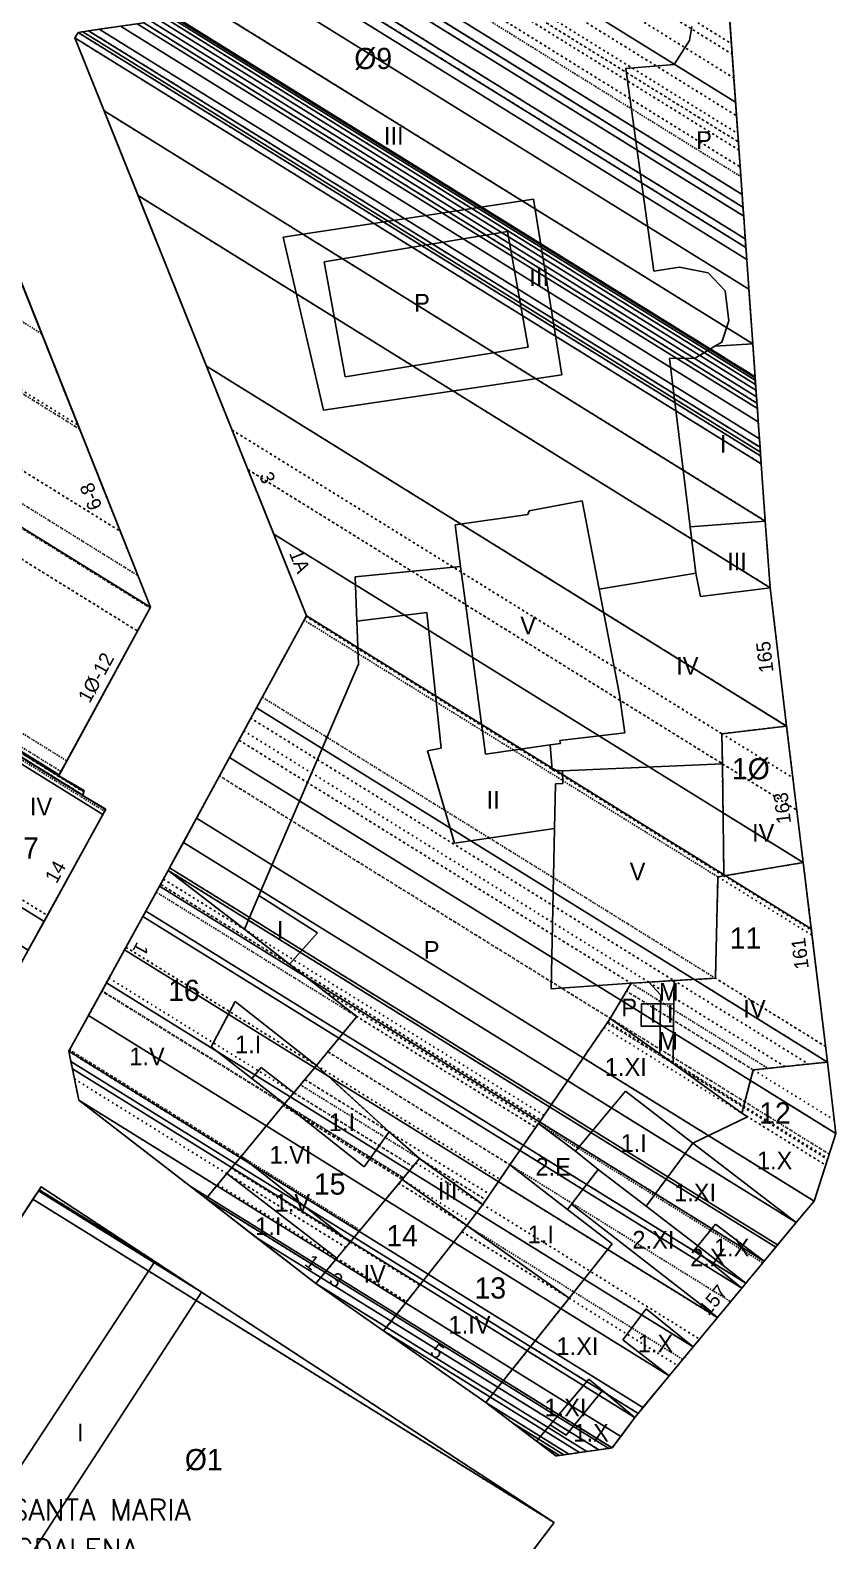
# Model space of a CAD drawing. Extents: x 676646 to 677304, y 613389 to 613969.
# Drawn here: x 677247.2 to 677304.2, y 613641.8 to 613748.6 of the extents above; entities that cross this region are included whole.
import ezdxf
from ezdxf.enums import TextEntityAlignment as Align

# ---------------------------------------------------------------- set-up
doc = ezdxf.new("R2010")
doc.units = 0
doc.header["$MEASUREMENT"] = 0
doc.linetypes.add('DOT', pattern=[0.25, 0, -0.25])
doc.layers.get('0').update_dxf_attribs({"linetype": 'CONTINUOUS'})
for name, color, linetype in [('10', 7, 'CONTINUOUS'), ('11', 7, 'CONTINUOUS'), ('12', 7, 'CONTINUOUS'), ('13', 7, 'CONTINUOUS'), ('22', 7, 'CONTINUOUS'), ('27', 7, 'CONTINUOUS'), ('29', 7, 'CONTINUOUS'), ('62', 7, 'CONTINUOUS'), ('CONSTRUCTION_CLASS', 7, 'CONTINUOUS')]:
    doc.layers.add(name, color=color, linetype=linetype)
doc.styles.add('ROMANS', font='ROMANS', dxfattribs={"height": 0.2})
doc.styles.get("Standard").update_dxf_attribs({"font": 'txt', "height": 0.2})

msp = doc.modelspace()

# ---------------------------------------------------------------- linework, layer by layer
at = {"layer": '10', "color": 215, "linetype": 'CONTINUOUS'}
for p, q in [((677297.58, 613737.03), (677295.93, 613760.22)), ((677250.59, 613748.48), (677250.36, 613748.1)), ((677251.33, 613748.61), (677250.59, 613748.48)), ((677255.24, 613749.17), (677251.33, 613748.61)), ((677250.36, 613748.1), (677266.75, 613707.23)), ((677255.7, 613707.83), (677242.77, 613740.3)), ((677298.33, 613726.47), (677297.58, 613737.03)), ((677299.22, 613713.93), (677298.33, 613726.47)), ((677299.57, 613709.21), (677299.22, 613713.93)), ((677300.73, 613699.43), (677299.57, 613709.21)), ((677249.21, 613695.9), (677255.7, 613707.83)), ((677266.75, 613707.23), (677257.06, 613689.4)), ((677301.91, 613689.77), (677300.73, 613699.43)), ((677251.01, 613694.88), (677249.21, 613695.9)), ((677250.92, 613694.52), (677251.01, 613694.88)), ((677252.54, 613693.54), (677250.92, 613694.52)), ((677247.06, 613683.57), (677252.54, 613693.54)), ((677303.62, 613675.66), (677301.91, 613689.77)), ((677256.96, 613689.22), (677249.92, 613676.42)), ((677257.06, 613689.4), (677256.96, 613689.22)), ((677249.92, 613676.42), (677250.64, 613672.96)), ((677304.21, 613670.6), (677303.62, 613675.66)), ((677250.64, 613672.96), (677259.64, 613666)), ((677302.67, 613665.83), (677304.21, 613670.6)), ((677247.96, 613666.83), (677228.26, 613636.64)), ((677256.01, 613661.56), (677247.96, 613666.83)), ((677259.64, 613666), (677267.41, 613660)), ((677301.41, 613664.31), (677302.67, 613665.83)), ((677299.14, 613661.58), (677301.41, 613664.31)), ((677259.32, 613659.39), (677256.01, 613661.56)), ((677297.85, 613660.01), (677299.14, 613661.58)), ((677267.41, 613660), (677272.21, 613656.64)), ((677297.56, 613659.67), (677297.85, 613660.01)), ((677284.27, 613643.08), (677259.32, 613659.39)), ((677295.83, 613657.58), (677297.56, 613659.67)), ((677272.21, 613656.64), (677279.44, 613651.57)), ((677294.12, 613655.51), (677295.83, 613657.58)), ((677292.42, 613653.46), (677294.12, 613655.51)), ((677290.22, 613650.81), (677292.42, 613653.46)), ((677279.44, 613651.57), (677283.03, 613648.84)), ((677288.38, 613648.36), (677289.99, 613650.51)), ((677289.99, 613650.51), (677290.22, 613650.81)), ((677283.03, 613648.84), (677284.4, 613647.8)), ((677284.96, 613647.88), (677287.44, 613648.23)), ((677287.44, 613648.23), (677288.38, 613648.36)), ((677284.4, 613647.8), (677284.96, 613647.88)), ((677267.82, 613621.38), (677284.27, 613643.08))]:
    msp.add_line(p, q, dxfattribs=at)
at = {"layer": '11', "color": 215, "linetype": 'CONTINUOUS'}
for p, q in [((677249.21, 613695.9), (677240.18, 613701.47)), ((677300.73, 613699.43), (677296.15, 613698.88)), ((677296.18, 613696.76), (677296.15, 613698.88)), ((677296.29, 613688.83), (677296.18, 613696.76)), ((677301.91, 613689.77), (677296.29, 613688.83)), ((677262.35, 613685.05), (677256.96, 613689.22)), ((677295.87, 613688.76), (677295.69, 613681.59)), ((677296.29, 613688.83), (677295.87, 613688.76)), ((677265.54, 613682.58), (677262.35, 613685.05)), ((677270.31, 613678.88), (677265.54, 613682.58)), ((677289.72, 613681.23), (677288.25, 613678.75)), ((677290.98, 613681.31), (677289.72, 613681.23)), ((677292.76, 613681.42), (677290.98, 613681.31)), ((677295.69, 613681.59), (677292.76, 613681.42)), ((677270.31, 613678.88), (677267.45, 613675.42)), ((677288.25, 613678.75), (677283.16, 613671.32)), ((677291.76, 613676.23), (677288.25, 613678.75)), ((677292.7, 613675.55), (677291.76, 613676.23)), ((677267.45, 613675.42), (677265.85, 613673.49)), ((677272.59, 613670.73), (677267.45, 613675.42)), ((677297.57, 613672.04), (677292.7, 613675.55)), ((677298.37, 613675.1), (677297.57, 613672.04)), ((677303.62, 613675.66), (677298.37, 613675.1)), ((677265.17, 613672.68), (677262.12, 613668.99)), ((677265.19, 613672.7), (677265.17, 613672.68)), ((677265.85, 613673.49), (677265.19, 613672.7)), ((677274.74, 613668.83), (677272.59, 613670.73)), ((677283.16, 613671.32), (677281.15, 613668.39)), ((677262.12, 613668.99), (677261.11, 613667.77)), ((677274.74, 613668.83), (677273.52, 613667.36)), ((677279.22, 613665.58), (677274.74, 613668.83)), ((677281.15, 613668.39), (677279.22, 613665.58)), ((677261.11, 613667.77), (677259.64, 613666)), ((677273.52, 613667.36), (677269.84, 613662.93)), ((677279.22, 613665.58), (677278.09, 613664.1)), ((677278.09, 613664.1), (677272.21, 613656.64)), ((677285.35, 613658.95), (677278.09, 613664.1)), ((677269.84, 613662.93), (677268.89, 613661.78)), ((677268.89, 613661.78), (677267.41, 613660)), ((677285.35, 613658.95), (677279.44, 613651.57))]:
    msp.add_line(p, q, dxfattribs=at)
at = {"layer": '12', "color": 15, "linetype": 'CONTINUOUS'}
for p, q in [((677294.01, 613748.9), (677293.86, 613747.93)), ((677293.86, 613747.93), (677292.78, 613746.22)), ((677292.78, 613746.22), (677289.36, 613745.93)), ((677291.33, 613731.6), (677289.36, 613745.93)), ((677282.82, 613736.69), (677265.11, 613734.01)), ((677282.82, 613736.69), (677284.83, 613724.27)), ((677267.96, 613721.77), (677265.11, 613734.01)), ((677268.01, 613732.27), (677280.98, 613734.42)), ((677280.98, 613734.42), (677282.43, 613726.22)), ((677268.01, 613732.27), (677269.49, 613724.14)), ((677293.14, 613731.89), (677291.33, 613731.6)), ((677295.18, 613731.49), (677293.14, 613731.89)), ((677296.37, 613730.21), (677295.18, 613731.49)), ((677296.64, 613728.09), (677296.37, 613730.21)), ((677296.14, 613726.59), (677296.64, 613728.09)), ((677269.49, 613724.14), (677282.43, 613726.22)), ((677294.25, 613725.46), (677295.65, 613726.3)), ((677295.65, 613726.3), (677296.14, 613726.59)), ((677295.65, 613726.3), (677298.33, 613726.47)), ((677292.43, 613725.43), (677294.25, 613725.46)), ((677293.9, 613713.53), (677292.43, 613725.43)), ((677284.83, 613724.27), (677267.96, 613721.77)), ((677286.25, 613715.36), (677282.5, 613714.65)), ((677286.25, 613715.36), (677287.46, 613709.11)), ((677282.42, 613714.4), (677277.27, 613713.65)), ((677282.5, 613714.65), (677282.42, 613714.4)), ((677277.27, 613713.65), (677277.65, 613710.72)), ((677299.22, 613713.93), (677293.9, 613713.53)), ((677294.31, 613710.24), (677293.9, 613713.53)), ((677277.65, 613710.72), (677270.19, 613709.99)), ((677277.65, 613710.72), (677278.04, 613707.78)), ((677287.46, 613709.11), (677294.31, 613710.24)), ((677294.31, 613710.24), (677294.63, 613708.58)), ((677270.19, 613709.99), (677270.32, 613706.85)), ((677287.46, 613709.11), (677288.87, 613701.78)), ((677294.63, 613708.58), (677299.57, 613709.21)), ((677275.26, 613707.47), (677270.32, 613706.85)), ((677270.32, 613706.85), (677270.44, 613703.81)), ((677276.29, 613697.86), (677275.26, 613707.47)), ((677278.04, 613707.78), (677279.41, 613697.44)), ((677270.44, 613703.81), (677263.38, 613687.43)), ((677288.87, 613701.78), (677289.27, 613698.94)), ((677289.27, 613698.94), (677284.68, 613698.4)), ((677284.68, 613698.4), (677284.73, 613698.19)), ((677275.32, 613697.67), (677276.29, 613697.86)), ((677277.23, 613691.14), (677275.32, 613697.67)), ((677284, 613698.09), (677279.41, 613697.44)), ((677284.73, 613698.19), (677284, 613698.09)), ((677284, 613698.09), (677284.13, 613696.33)), ((677284.13, 613696.33), (677284.86, 613696.25)), ((677296.18, 613696.76), (677284.86, 613696.25)), ((677284.86, 613696.25), (677284.88, 613695.36)), ((677284.38, 613695.35), (677284.31, 613692.19)), ((677284.88, 613695.36), (677284.38, 613695.35)), ((677284.31, 613692.19), (677277.23, 613691.14)), ((677284.31, 613692.19), (677284.07, 613680.85)), ((677263.38, 613687.43), (677262.35, 613685.05)), ((677263.38, 613687.43), (677267.52, 613684.8)), ((677265.54, 613682.58), (677267.52, 613684.8)), ((677289.72, 613681.23), (677284.07, 613680.85)), ((677290.98, 613681.31), (677291.82, 613680.4)), ((677292.76, 613681.42), (677292.74, 613679.76)), ((677291.82, 613680.4), (677291.81, 613679.77)), ((677260, 613676.73), (677261.71, 613679.94)), ((677267.45, 613675.42), (677261.71, 613679.94)), ((677290.45, 613679.79), (677290.44, 613678.2)), ((677291.81, 613679.77), (677290.45, 613679.79)), ((677291.81, 613679.77), (677291.79, 613678.2)), ((677292.74, 613679.76), (677291.81, 613679.77)), ((677292.74, 613679.76), (677292.73, 613678.2)), ((677291.79, 613678.2), (677290.44, 613678.2)), ((677291.79, 613678.2), (677291.76, 613676.23)), ((677292.73, 613678.2), (677291.79, 613678.2)), ((677292.73, 613678.2), (677292.7, 613675.55)), ((677262.87, 613674.5), (677260, 613676.73)), ((677263.55, 613675.27), (677262.87, 613674.5)), ((677265.85, 613673.49), (677263.55, 613675.27)), ((677265.19, 613672.7), (677262.87, 613674.5)), ((677270.83, 613668.24), (677265.19, 613672.7)), ((677285.78, 613669.35), (677289.32, 613673.59)), ((677289.32, 613673.59), (677294.09, 613669.93)), ((677294.09, 613669.93), (677297.95, 613671.78)), ((677297.57, 613672.04), (677297.95, 613671.78)), ((677272.59, 613670.73), (677270.83, 613668.24)), ((677283.16, 613671.32), (677285.78, 613669.35)), ((677294.09, 613669.93), (677290.8, 613665.46)), ((677301.41, 613664.31), (677294.09, 613669.93)), ((677269.84, 613662.93), (677262.12, 613668.99)), ((677281.15, 613668.39), (677285.21, 613665.22)), ((677285.78, 613669.35), (677287.4, 613668.05)), ((677268.89, 613661.78), (677261.11, 613667.77)), ((677278.09, 613664.1), (677273.52, 613667.36)), ((677287.4, 613668.05), (677285.5, 613665.6)), ((677287.4, 613668.05), (677290.8, 613665.46)), ((677285.5, 613665.6), (677285.21, 613665.22)), ((677285.21, 613665.22), (677288.39, 613662.79)), ((677285.5, 613665.6), (677295.83, 613657.58)), ((677290.8, 613665.46), (677294.44, 613662.65)), ((677294.44, 613662.65), (677295.69, 613664.2)), ((677295.69, 613664.2), (677299.14, 613661.58)), ((677285.35, 613658.95), (677288.39, 613662.79)), ((677294.24, 613662.39), (677294.44, 613662.65)), ((677297.56, 613659.67), (677294.24, 613662.39)), ((677294.44, 613662.65), (677297.85, 613660.01)), ((677256.01, 613661.56), (677241.09, 613638.83)), ((677244.51, 613636.59), (677259.32, 613659.39)), ((677289.13, 613656.01), (677290.78, 613658.21)), ((677290.78, 613658.21), (677294.12, 613655.51)), ((677292.42, 613653.46), (677289.13, 613656.01)), ((677284, 613650), (677286.74, 613653.23)), ((677287.71, 613652.42), (677285.13, 613649.26)), ((677286.74, 613653.23), (677287.71, 613652.42)), ((677287.71, 613652.42), (677289.99, 613650.51)), ((677283.03, 613648.84), (677284, 613650)), ((677285.13, 613649.26), (677284, 613650))]:
    msp.add_line(p, q, dxfattribs=at)

# ---------------------------------------------------------------- texts
at = {"layer": '13', "color": 15, "linetype": 'CONTINUOUS'}
for s, p in [('III', (677272.93, 613741.17)), ('P', (677294.88, 613740.88)), ('III', (677283.21, 613731.19)), ('P', (677274.92, 613729.37)), ('I', (677296.24, 613719.4)), ('III', (677297.22, 613711.07)), ('V', (677282.44, 613706.54)), ('IV', (677293.7, 613703.68)), ('IV', (677247.96, 613693.73)), ('II', (677279.96, 613694.2)), ('IV', (677299.07, 613691.88)), ('V', (677290.18, 613689.14)), ('I', (677264.89, 613685.01)), ('P', (677275.61, 613683.59)), ('M', (677292.39, 613680.62)), ('P', (677289.59, 613679.52)), ('I', (677291.28, 613679.08)), ('I', (677292.49, 613679.07)), ('IV', (677298.45, 613679.42)), ('1.I', (677262.62, 613676.91)), ('M', (677292.33, 613677.15)), ('1.V', (677255.46, 613676.06)), ('1.XI', (677289.35, 613675.31)), ('1.I', (677269.26, 613671.4)), ('1.I', (677289.91, 613669.93)), ('1.VI', (677265.62, 613669.1)), ('2.E', (677284.21, 613668.26)), ('1.X', (677299.88, 613668.7)), ('1.V', (677265.75, 613665.7)), ('III', (677276.74, 613666.54)), ('1.XI', (677294.25, 613666.44)), ('1.I', (677264.05, 613664.05)), ('1.I', (677283.33, 613663.47)), ('2.XI', (677291.3, 613663.1)), ('1.X', (677296.84, 613662.54)), ('2.X', (677295.16, 613661.84)), ('IV', (677271.57, 613660.67)), ('1.IV', (677278.29, 613657.08)), ('1.XI', (677285.93, 613655.56)), ('1.X', (677291.45, 613655.75)), ('1.XI', (677285.08, 613651.22)), ('I', (677250.74, 613649.45)), ('1.X', (677286.89, 613649.44))]:
    msp.add_text(s, height=1.25, dxfattribs=at).set_placement(p, align=Align.MIDDLE)
at = {"layer": '22', "color": 7, "linetype": 'CONTINUOUS'}
for s, rotation, p in [('6-8', 111.7131, (677251.49, 613715.66)), ('3', 291.8521, (677263.98, 613717)), ('1A', 291.8521, (677266.27, 613711.08)), ('165', 96.6497, (677299.18, 613704.31)), ('1%%c-12', 61.4535, (677251.85, 613702.86)), ('163', 96.6497, (677300.42, 613693.62)), ('14', 61.2047, (677248.98, 613689.12)), ('161', 97.1255, (677301.67, 613683.33)), ('1', 241.1858, (677255.03, 613683.65)), ('1', 322.3028, (677267.14, 613661.5)), ('3', 324.9792, (677268.85, 613660.25)), ('157', 50.3448, (677295.53, 613658.82)), ('5', 324.9792, (677276.01, 613655.2))]:
    msp.add_text(s, height=1, rotation=rotation, dxfattribs=at).set_placement(p, align=Align.MIDDLE)
at = {"layer": '27', "color": 215, "linetype": 'CONTINUOUS'}
for s, p in [('%%c9', (677271.47, 613746.65)), ('1%%c', (677298.2, 613696.41)), ('%%c7', (677246.47, 613690.81)), ('11', (677297.82, 613684.43)), ('16', (677258.08, 613680.73)), ('12', (677299.9, 613672.07)), ('15', (677268.39, 613667.02)), ('14', (677273.52, 613663.38)), ('13', (677279.76, 613659.68)), ('%%c1', (677259.48, 613647.54))]:
    msp.add_text(s, height=1.5, dxfattribs=at).set_placement(p, align=Align.MIDDLE)
at = {"layer": '29', "color": 215, "linetype": 'CONTINUOUS', "style": 'ROMANS'}
for s, p in [('C.P. SANTA MARIA', (677249.66, 613643.98)), ('MAGDALENA', (677249.1, 613641.19))]:
    msp.add_text(s, height=1.5, dxfattribs=at).set_placement(p, align=Align.MIDDLE)

# ---------------------------------------------------------------- meshes
at = {"color": 7, "linetype": 'DOT'}
mesh = msp.add_polyface(dxfattribs=at)
corners = [(677259.64, 613666), (677250.64, 613672.96), (677260.39, 613666.91), (677250.33, 613674.46), (677261.11, 613667.77), (677249.92, 613676.42), (677262.04, 613668.9), (677249.92, 613676.42), (677262.12, 613668.99), (677249.98, 613676.52), (677265.17, 613672.68), (677252.26, 613680.68), (677265.19, 613672.7), (677252.28, 613680.7), (677265.85, 613673.49), (677252.77, 613681.6), (677267.45, 613675.42), (677253.97, 613683.78), (677270.31, 613678.88), (677256.12, 613687.68), (677265.54, 613682.58), (677256.42, 613688.23), (677262.35, 613685.05), (677256.62, 613688.6), (677256.96, 613689.22)]
mesh.append_faces([[corners[k] for k in face] for face in [(0, 0, 2, 1), (1, 2, 4, 3), (3, 4, 6, 5), (7, 6, 8, 9), (9, 8, 10, 11), (11, 10, 12, 13), (13, 12, 14, 15), (15, 14, 16, 17), (17, 16, 18, 19), (19, 18, 20, 21), (21, 20, 22, 23), (23, 22, 24, 24)]], dxfattribs={"vtx0": -1, "vtx2": -1, "color": 7})
mesh = msp.add_polyface(dxfattribs=at)
corners = [(677267.41, 613660), (677259.64, 613666), (677268.06, 613660.78), (677259.64, 613666), (677268.89, 613661.78), (677260.47, 613667), (677269.53, 613662.55), (677261.11, 613667.77), (677269.84, 613662.93), (677261.42, 613668.15), (677270.54, 613663.77), (677262.12, 613668.99), (677273.52, 613667.36), (677265.1, 613672.58), (677273.6, 613667.45), (677265.17, 613672.68), (677273.61, 613667.47), (677265.19, 613672.7), (677274.28, 613668.27), (677265.85, 613673.49), (677274.74, 613668.83), (677266.31, 613674.05), (677272.59, 613670.73), (677266.62, 613674.43), (677267.45, 613675.42)]
mesh.append_faces([[corners[k] for k in face] for face in [(0, 0, 2, 1), (3, 2, 4, 5), (5, 4, 6, 7), (7, 6, 8, 9), (9, 8, 10, 11), (11, 10, 12, 13), (13, 12, 14, 15), (15, 14, 16, 17), (17, 16, 18, 19), (19, 18, 20, 21), (21, 20, 22, 23), (23, 22, 24, 24)]], dxfattribs={"vtx0": -1, "vtx2": -1, "color": 7})
mesh = msp.add_polyface(dxfattribs=at)
corners = [(677272.21, 613656.64), (677267.41, 613660), (677272.42, 613656.9), (677267.41, 613660), (677273.84, 613658.71), (677268.89, 613661.78), (677274.76, 613659.88), (677269.84, 613662.93), (677278.09, 613664.1), (677273.29, 613667.08), (677278.31, 613664.39), (677273.52, 613667.36), (677279.22, 613665.58), (677274.48, 613668.52), (677274.74, 613668.83)]
mesh.append_faces([[corners[k] for k in face] for face in [(0, 0, 2, 1), (3, 2, 4, 5), (5, 4, 6, 7), (7, 6, 8, 9), (9, 8, 10, 11), (11, 10, 12, 13), (13, 12, 14, 14)]], dxfattribs={"vtx0": -1, "vtx2": -1, "color": 7})
mesh = msp.add_polyface(dxfattribs=at)
corners = [(677279.44, 613651.57), (677272.21, 613656.64), (677279.75, 613651.96), (677272.21, 613656.64), (677285.35, 613658.95), (677277.75, 613663.66), (677278.09, 613664.1)]
mesh.append_faces([[corners[k] for k in face] for face in [(0, 0, 2, 1), (3, 2, 4, 5), (5, 4, 6, 6)]], dxfattribs={"vtx0": -1, "vtx2": -1, "color": 7})
at = {"layer": '62', "color": 7, "linetype": 'CONTINUOUS'}
mesh = msp.add_polyface(dxfattribs=at)
corners = [(677284.4, 613647.8), (677283.03, 613648.84), (677284.65, 613647.83), (677281.33, 613650.13), (677284.96, 613647.88), (677279.44, 613651.57), (677285.31, 613647.93), (677272.21, 613656.64), (677286.08, 613648.04), (677267.41, 613660), (677286.59, 613648.11), (677263.19, 613663.26), (677287.44, 613648.23), (677259.64, 613666), (677288.15, 613648.33), (677258.51, 613666.87), (677288.38, 613648.36), (677250.64, 613672.96), (677288.99, 613649.18), (677250.18, 613675.19), (677289.99, 613650.51), (677250.07, 613675.7), (677290.22, 613650.81), (677249.92, 613676.42), (677290.56, 613651.22), (677251.31, 613678.95), (677292.42, 613653.46), (677252.59, 613681.27), (677294.12, 613655.51), (677253.87, 613683.6), (677295.83, 613657.58), (677255.17, 613685.96), (677297.56, 613659.67), (677255.38, 613686.34), (677297.85, 613660.01), (677256.35, 613688.11), (677299.14, 613661.58), (677256.96, 613689.22), (677299.96, 613662.56), (677257.06, 613689.4), (677300.09, 613662.72), (677258.04, 613691.2), (677301.41, 613664.31), (677258.97, 613692.92), (677302.67, 613665.83), (677261.3, 613697.2), (677304.21, 613670.6), (677263.21, 613700.71), (677303.62, 613675.66), (677266.75, 613707.23), (677302.47, 613685.08), (677264.44, 613713), (677301.91, 613689.77), (677259.67, 613724.89), (677300.73, 613699.43), (677254.83, 613736.95), (677299.57, 613709.21), (677252.43, 613742.94), (677299.22, 613713.93), (677250.36, 613748.1), (677298.93, 613717.98), (677250.59, 613748.48), (677298.89, 613718.53), (677238.5, 613756.24), (677250.92, 613748.54), (677298.87, 613718.81), (677235.2, 613758.61), (677238.77, 613756.4), (677251.33, 613748.61), (677298.85, 613719.15), (677229.48, 613762.72), (677239.24, 613756.67), (677252.07, 613748.72), (677298.81, 613719.74), (677219.63, 613769.98), (677240.21, 613757.22), (677253.58, 613748.93), (677298.72, 613720.95), (677212, 613775.61), (677240.97, 613757.65), (677254.76, 613749.1), (677298.66, 613721.88), (677208.94, 613777.88), (677241.28, 613757.83), (677255.24, 613749.17), (677298.63, 613722.27), (677205.35, 613780.53), (677241.64, 613758.03), (677255.16, 613749.65), (677298.6, 613722.72), (677201.7, 613783.24), (677242.01, 613758.25), (677255.07, 613750.14), (677298.56, 613723.18), (677198.46, 613785.63), (677242.33, 613758.43), (677255, 613750.58), (677298.53, 613723.59), (677196.07, 613787.4), (677242.58, 613758.57), (677255.38, 613750.63), (677298.51, 613723.89), (677194.74, 613788.39), (677242.71, 613758.65), (677255.6, 613750.66), (677298.5, 613724.06), (677194.74, 613788.39), (677242.77, 613758.68), (677255.7, 613750.67), (677298.5, 613724.14), (677194.78, 613788.44), (677244.65, 613759.75), (677255.4, 613753.08), (677298.33, 613726.47), (677195.91, 613789.97), (677247.75, 613761.53), (677254.91, 613757.09), (677298.05, 613730.34), (677197.79, 613792.51), (677249.69, 613762.33), (677254.65, 613759.26), (677297.91, 613732.44), (677198.8, 613793.88), (677250.72, 613762.5), (677254.54, 613760.13), (677297.85, 613733.28), (677199.21, 613794.44), (677251.46, 613762.62), (677254.46, 613760.76), (677297.8, 613733.89), (677199.51, 613794.83), (677253.44, 613762.93), (677254.26, 613762.42), (677297.69, 613735.5), (677200.29, 613795.89), (677254.18, 613763.08), (677297.64, 613736.13), (677200.59, 613796.3), (677297.58, 613737.03), (677201.03, 613796.89), (677297.12, 613743.55), (677204.19, 613801.16), (677295.93, 613760.22), (677212.27, 613812.09), (677295.72, 613763.17), (677213.7, 613814.02), (677295.29, 613769.24), (677216.65, 613818), (677293.98, 613778.27), (677220.81, 613823.63), (677292.64, 613783.98), (677223.29, 613826.98), (677291.94, 613786.96), (677224.58, 613828.72), (677290.16, 613795.27), (677228.24, 613833.66), (677290, 613796.02), (677228.57, 613834.11), (677285.26, 613804.29), (677231.27, 613837.76), (677284.39, 613805.81), (677231.77, 613838.43), (677283.91, 613806.63), (677283.24, 613807.05), (677232.04, 613838.79), (677283.56, 613807.25), (677282.87, 613807.68), (677232.24, 613839.07), (677281.87, 613809.4), (677232.8, 613839.82), (677282.38, 613810.24), (677270.48, 613817.62), (677233.39, 613840.62), (677282.44, 613810.33), (677270.63, 613817.65), (677262.52, 613822.68), (677233.45, 613840.7), (677282.5, 613810.44), (677270.81, 613817.69), (677252.86, 613828.82), (677233.53, 613840.81), (677282.58, 613810.57), (677271.02, 613817.74), (677233.62, 613840.93), (677284.12, 613813.09), (677275.12, 613818.67), (677282.4, 613816.07), (677277.39, 613819.18), (677281.66, 613817.05), (677278.01, 613819.32), (677280.15, 613819.04)]
mesh.append_faces([[corners[k] for k in face] for face in [(0, 0, 2, 1), (1, 2, 4, 3), (3, 4, 6, 5), (5, 6, 8, 7), (7, 8, 10, 9), (9, 10, 12, 11), (11, 12, 14, 13), (13, 14, 16, 15), (15, 16, 18, 17), (17, 18, 20, 19), (19, 20, 22, 21), (21, 22, 24, 23), (23, 24, 26, 25), (25, 26, 28, 27), (27, 28, 30, 29), (29, 30, 32, 31), (31, 32, 34, 33), (33, 34, 36, 35), (35, 36, 38, 37), (37, 38, 40, 39), (39, 40, 42, 41), (41, 42, 44, 43), (43, 44, 46, 45), (45, 46, 48, 47), (47, 48, 50, 49), (49, 50, 52, 51), (51, 52, 54, 53), (53, 54, 56, 55), (55, 56, 58, 57), (57, 58, 60, 59), (59, 60, 62, 61), (61, 62, 65, 64), (63, 63, 67, 66), (64, 65, 69, 68), (66, 67, 71, 70), (68, 69, 73, 72), (70, 71, 75, 74), (72, 73, 77, 76), (74, 75, 79, 78), (76, 77, 81, 80), (78, 79, 83, 82), (80, 81, 85, 84), (82, 83, 87, 86), (84, 85, 89, 88), (86, 87, 91, 90), (88, 89, 93, 92), (90, 91, 95, 94), (92, 93, 97, 96), (94, 95, 99, 98), (96, 97, 101, 100), (98, 99, 103, 102), (100, 101, 105, 104), (106, 103, 107, 110), (104, 105, 109, 108), (110, 107, 111, 114), (108, 109, 113, 112), (114, 111, 115, 118), (112, 113, 117, 116), (118, 115, 119, 122), (116, 117, 121, 120), (122, 119, 123, 126), (120, 121, 125, 124), (126, 123, 127, 130), (124, 125, 129, 128), (130, 127, 131, 134), (128, 129, 133, 132), (134, 131, 135, 137), (132, 133, 136, 135), (137, 136, 138, 139), (139, 138, 140, 141), (141, 140, 142, 143), (143, 142, 144, 145), (145, 144, 146, 147), (147, 146, 148, 149), (149, 148, 150, 151), (151, 150, 152, 153), (153, 152, 154, 155), (155, 154, 156, 157), (157, 156, 158, 159), (159, 158, 160, 161), (161, 160, 162, 164), (164, 163, 166, 167), (163, 162, 165, 165), (167, 166, 168, 169), (169, 168, 170, 172), (172, 171, 175, 176), (171, 170, 173, 174), (176, 175, 179, 180), (174, 173, 177, 178), (180, 179, 183, 183), (178, 177, 181, 182), (182, 181, 184, 185), (185, 184, 186, 187), (187, 186, 188, 189), (189, 188, 190, 190)]], dxfattribs={"vtx0": -1, "vtx2": -1, "color": 7})
mesh = msp.add_polyface(dxfattribs=at)
corners = [(677143.3, 613704.29), (677143.85, 613705.48), (677149.14, 613702.2), (677144.35, 613706.56), (677154.43, 613700.31), (677145.64, 613709.37), (677164.21, 613697.85), (677146.21, 613710.61), (677168.78, 613696.62), (677146.8, 613711.9), (677173.49, 613695.35), (677147.43, 613713.26), (677173.92, 613696.83), (677148.4, 613715.38), (677185.94, 613692.11), (677148.46, 613715.5), (677188.49, 613690.68), (677148.7, 613716.03), (677200.23, 613684.09), (677148.75, 613716.14), (677202.63, 613682.74), (677148.85, 613716.35), (677205.29, 613681.36), (677150.7, 613715.48), (677208.07, 613679.91), (677235.27, 613663.45), (677150.85, 613715.78), (677212.03, 613677.85), (677235.27, 613663.45), (677235.71, 613664.15), (677151.21, 613716.54), (677221.8, 613672.77), (677241.82, 613673.87), (677156.25, 613726.93), (677241.91, 613674.01), (677156.33, 613727.07), (677243.96, 613677.82), (677158.41, 613730.86), (677246.11, 613681.82), (677160.61, 613734.83), (677247.06, 613683.57), (677161.57, 613736.58), (677248.18, 613685.61), (677162.69, 613738.61), (677252.34, 613693.18), (677166.77, 613746.24), (677252.53, 613693.52), (677250.92, 613694.52), (677166.97, 613746.57), (677252.54, 613693.54), (677250.93, 613694.54), (677166.98, 613746.59), (677250.99, 613694.8), (677249.21, 613695.9), (677167.12, 613746.8), (677251.01, 613694.88), (677249.25, 613695.97), (677167.16, 613746.87), (677255.7, 613707.83), (677174.25, 613758.33), (677242.77, 613740.3), (677185.17, 613776.01), (677237.9, 613743.94), (677185.45, 613776.46), (677232.86, 613747.68), (677185.73, 613776.91), (677232.43, 613748.01), (677185.75, 613776.95), (677224.46, 613753.93), (677186.19, 613777.66), (677216.73, 613759.67), (677186.61, 613778.34), (677207.51, 613766.53), (677187.13, 613779.17), (677187.2, 613779.29)]
mesh.append_faces([[corners[k] for k in face] for face in [(0, 0, 2, 1), (1, 2, 4, 3), (3, 4, 6, 5), (5, 6, 8, 7), (7, 8, 10, 9), (9, 10, 12, 11), (11, 12, 14, 13), (13, 14, 16, 15), (15, 16, 18, 17), (17, 18, 20, 19), (19, 20, 22, 21), (21, 22, 24, 23), (23, 24, 27, 26), (26, 27, 31, 30), (25, 28, 29, 31), (30, 29, 32, 33), (33, 32, 34, 35), (35, 34, 36, 37), (37, 36, 38, 39), (39, 38, 40, 41), (41, 40, 42, 43), (43, 42, 44, 45), (45, 44, 46, 48), (48, 47, 50, 51), (47, 46, 49, 49), (51, 50, 52, 54), (54, 53, 56, 57), (53, 52, 55, 55), (57, 56, 58, 59), (59, 58, 60, 61), (61, 60, 62, 63), (63, 62, 64, 65), (65, 64, 66, 67), (67, 66, 68, 69), (69, 68, 70, 71), (71, 70, 72, 73), (73, 72, 74, 74)]], dxfattribs={"vtx0": -1, "vtx2": -1, "color": 7})
mesh = msp.add_polyface(dxfattribs=at)
corners = [(677184.07, 613566.82), (677183.33, 613567.3), (677184.08, 613566.83), (677183.33, 613567.3), (677184.1, 613566.86), (677213.2, 613548.82), (677183.35, 613567.33), (677184.21, 613567.03), (677198.12, 613558.41), (677213.32, 613548.98), (677183.46, 613567.5), (677184.34, 613567.21), (677191.52, 613562.76), (677213.45, 613549.16), (677183.58, 613567.68), (677184.36, 613567.25), (677190.21, 613563.62), (677191.55, 613562.8), (677213.48, 613549.19), (677183.61, 613567.72), (677184.43, 613567.35), (677190.27, 613563.73), (677191.62, 613562.89), (677213.55, 613549.29), (677183.67, 613567.82), (677190.28, 613563.74), (677191.62, 613562.91), (677213.56, 613549.3), (677183.68, 613567.83), (677190.29, 613563.76), (677191.64, 613562.93), (677213.58, 613549.32), (677183.47, 613567.99), (677190.91, 613564.84), (677192.35, 613563.94), (677214.33, 613550.32), (677184.15, 613569.03), (677190.91, 613564.84), (677214.33, 613550.32), (677184.15, 613569.03), (677232.8, 613574.95), (677200.92, 613594.71), (677236.49, 613579.85), (677204.26, 613599.83), (677239.29, 613583.57), (677206.8, 613603.71), (677244.71, 613590.77), (677211.7, 613611.24), (677250.06, 613597.87), (677216.53, 613618.66), (677252.18, 613600.69), (677218.45, 613621.6), (677254.51, 613603.77), (677220.55, 613624.82), (677256.11, 613605.97), (677222.04, 613627.1), (677258.3, 613608.86), (677224.01, 613630.12), (677263.03, 613615.08), (677228.26, 613636.64), (677267.82, 613621.38), (677232.57, 613643.24), (677284.27, 613643.08), (677247.39, 613665.95), (677259.32, 613659.39), (677247.78, 613666.55), (677256.01, 613661.56), (677247.83, 613666.63), (677247.96, 613666.83)]
mesh.append_faces([[corners[k] for k in face] for face in [(0, 0, 2, 1), (3, 2, 4, 6), (6, 4, 7, 10), (5, 5, 9, 8), (10, 7, 11, 14), (8, 9, 13, 12), (14, 11, 15, 19), (12, 13, 18, 17), (19, 15, 20, 24), (16, 16, 21, 20), (17, 18, 23, 22), (24, 21, 25, 28), (22, 23, 27, 26), (28, 25, 29, 32), (26, 27, 31, 30), (32, 29, 33, 36), (30, 31, 35, 34), (36, 33, 37, 39), (34, 35, 38, 37), (39, 38, 40, 41), (41, 40, 42, 43), (43, 42, 44, 45), (45, 44, 46, 47), (47, 46, 48, 49), (49, 48, 50, 51), (51, 50, 52, 53), (53, 52, 54, 55), (55, 54, 56, 57), (57, 56, 58, 59), (59, 58, 60, 61), (61, 60, 62, 63), (63, 62, 64, 65), (65, 64, 66, 67), (67, 66, 68, 68)]], dxfattribs={"vtx0": -1, "vtx2": -1, "color": 7})
at = {"layer": 'CONSTRUCTION_CLASS', "color": 7, "linetype": 'DOT'}
mesh = msp.add_polyface(dxfattribs=at)
corners = [(677279.22, 613665.58), (677274.74, 613668.83), (677279.45, 613665.91), (677272.59, 613670.73), (677279.72, 613666.3), (677267.45, 613675.42), (677280.45, 613667.36), (677268.25, 613676.39), (677281.15, 613668.39), (677270.31, 613678.88), (677282.96, 613671.04), (677267.72, 613680.89), (677283.16, 613671.32), (677265.54, 613682.58), (677283.32, 613671.55), (677262.35, 613685.05), (677283.55, 613671.9), (677256.96, 613689.22), (677283.95, 613672.48), (677257.06, 613689.4), (677284.07, 613672.65), (677260.59, 613695.9), (677288.25, 613678.75), (677261.97, 613698.43), (677289.72, 613681.23), (677262.32, 613699.08), (677290.98, 613681.31), (677262.81, 613699.98), (677292.76, 613681.42), (677263.62, 613701.47), (677295.69, 613681.59), (677266.58, 613706.92), (677295.87, 613688.76), (677266.72, 613707.17), (677296.29, 613688.83), (677266.75, 613707.23), (677296.29, 613688.92), (677262.6, 613717.57), (677296.18, 613696.76), (677261.48, 613720.37), (677296.15, 613698.88), (677259.67, 613724.89), (677300.73, 613699.43), (677254.83, 613736.95), (677299.57, 613709.21), (677252.43, 613742.94), (677299.22, 613713.93), (677250.36, 613748.1), (677298.93, 613717.98), (677250.59, 613748.48), (677298.89, 613718.53), (677251.33, 613748.61), (677298.85, 613719.15), (677255.24, 613749.17), (677298.63, 613722.27), (677255, 613750.58), (677298.53, 613723.59), (677255.7, 613750.67), (677298.5, 613724.14), (677255.4, 613753.08), (677298.33, 613726.47), (677250.72, 613762.5), (677254.54, 613760.13), (677297.85, 613733.28), (677250.67, 613763.11), (677251.46, 613762.62), (677254.46, 613760.76), (677297.8, 613733.89), (677250.54, 613764.73), (677253.44, 613762.93), (677254.26, 613762.42), (677297.69, 613735.5), (677250.48, 613765.37), (677254.18, 613763.08), (677297.64, 613736.13), (677250.41, 613766.28), (677297.58, 613737.03), (677250.3, 613767.55), (677297.49, 613738.29), (677246.53, 613770.55), (677297.44, 613738.98), (677259.52, 613762.49), (677239.98, 613775.75), (677297.36, 613740.17), (677261, 613762.71), (677259.46, 613763.67), (677239.23, 613776.76), (677297.31, 613740.75), (677261.71, 613762.82), (677259.44, 613764.23), (677238.45, 613777.82), (677297.27, 613741.34), (677262.46, 613762.93), (677259.41, 613764.82), (677238.45, 613777.82), (677297.18, 613742.6), (677264.02, 613763.16), (677259.35, 613766.06), (677238.96, 613778.71), (677296.99, 613745.27), (677263.59, 613765.99), (677259.23, 613768.69), (677240.03, 613780.59), (677296.87, 613746.96), (677266.73, 613765.65), (677265.67, 613766.3), (677259.15, 613770.35), (677240.71, 613781.78), (677296.82, 613747.7), (677267.66, 613765.77), (677266.59, 613766.44), (677259.11, 613771.07), (677241.01, 613782.3), (677296.7, 613749.43), (677269.86, 613766.07), (677259.03, 613772.78), (677241.71, 613783.52), (677296.66, 613749.96), (677270.54, 613766.16), (677259.01, 613773.31), (677241.93, 613783.9), (677296.41, 613753.43), (677274.95, 613766.74), (677263.38, 613773.91), (677247.64, 613783.67), (677243.32, 613786.34), (677296.4, 613753.56), (677275.11, 613766.76), (677263.54, 613773.93), (677247.92, 613783.62), (677245.33, 613785.22), (677243.38, 613786.43), (677296.38, 613753.96), (677275.63, 613766.83), (677264.06, 613774), (677248.82, 613783.45), (677243.54, 613786.72), (677296.33, 613754.64), (677276.49, 613766.94), (677264.91, 613774.12), (677250.31, 613783.17), (677296.22, 613756.13), (677278.39, 613767.19), (677264.68, 613775.69), (677253.61, 613782.55), (677296.1, 613757.9), (677280.64, 613767.48), (677264.41, 613777.54), (677255.69, 613782.95), (677296.02, 613758.92), (677281.94, 613767.65), (677264.26, 613778.61), (677257, 613783.11), (677295.93, 613760.22), (677283.61, 613767.85), (677264.06, 613779.98), (677258.68, 613783.31), (677295.67, 613763.94), (677288.43, 613768.43), (677263.49, 613783.89), (677295.5, 613766.34), (677291.54, 613768.79), (677295.29, 613769.24)]
mesh.append_faces([[corners[k] for k in face] for face in [(0, 0, 2, 1), (1, 2, 4, 3), (3, 4, 6, 5), (5, 6, 8, 7), (7, 8, 10, 9), (9, 10, 12, 11), (11, 12, 14, 13), (13, 14, 16, 15), (15, 16, 18, 17), (17, 18, 20, 19), (19, 20, 22, 21), (21, 22, 24, 23), (23, 24, 26, 25), (25, 26, 28, 27), (27, 28, 30, 29), (29, 30, 32, 31), (31, 32, 34, 33), (33, 34, 36, 35), (35, 36, 38, 37), (37, 38, 40, 39), (39, 40, 42, 41), (41, 42, 44, 43), (43, 44, 46, 45), (45, 46, 48, 47), (47, 48, 50, 49), (49, 50, 52, 51), (51, 52, 54, 53), (53, 54, 56, 55), (55, 56, 58, 57), (57, 58, 60, 59), (59, 60, 63, 62), (61, 61, 65, 64), (62, 63, 67, 66), (64, 65, 69, 68), (66, 67, 71, 70), (68, 69, 73, 72), (70, 71, 74, 73), (72, 74, 76, 75), (75, 76, 78, 77), (77, 78, 80, 79), (79, 81, 85, 82), (81, 80, 83, 84), (82, 85, 89, 86), (84, 83, 87, 88), (86, 89, 93, 90), (88, 87, 91, 92), (94, 93, 97, 98), (92, 91, 95, 96), (98, 97, 101, 102), (96, 95, 99, 100), (102, 101, 106, 107), (100, 99, 103, 105), (107, 106, 111, 112), (105, 104, 110, 110), (104, 103, 108, 109), (112, 111, 115, 116), (109, 108, 113, 114), (116, 115, 119, 120), (114, 113, 117, 118), (120, 119, 123, 125), (118, 117, 121, 122), (125, 124, 130, 131), (124, 123, 128, 129), (122, 121, 126, 127), (131, 130, 136, 136), (129, 128, 134, 135), (127, 126, 132, 133), (135, 134, 139, 140), (133, 132, 137, 138), (140, 139, 143, 144), (138, 137, 141, 142), (144, 143, 147, 148), (142, 141, 145, 146), (148, 147, 151, 152), (146, 145, 149, 150), (152, 151, 155, 156), (150, 149, 153, 154), (156, 155, 159, 159), (154, 153, 157, 158), (158, 157, 160, 161), (161, 160, 162, 162)]], dxfattribs={"vtx0": -1, "vtx2": -1, "color": 7})
mesh = msp.add_polyface(dxfattribs=at)
corners = [(677235.41, 613694.1), (677219.25, 613705.27), (677235.94, 613694.93), (677222.99, 613711.68), (677239.97, 613701.15), (677223.18, 613712), (677240.18, 613701.47), (677223.2, 613712.03), (677249.21, 613695.9), (677223.38, 613712.33), (677249.38, 613696.21), (677205.17, 613724.62), (677249.79, 613696.96), (677205.17, 613724.62), (677254.79, 613706.15), (677226.33, 613723.79), (677211.51, 613732.98), (677255.68, 613707.78), (677227.44, 613725.29), (677219.4, 613730.28), (677212.64, 613734.47), (677255.7, 613707.83), (677227.47, 613725.33), (677219.2, 613730.46), (677212.67, 613734.51), (677254.81, 613710.08), (677228.32, 613726.5), (677213.54, 613735.66), (677253.55, 613713.22), (677229.52, 613728.12), (677250.68, 613720.44), (677232.27, 613731.86), (677250.56, 613720.73), (677230.76, 613733.01), (677247.99, 613727.19), (677233.02, 613736.47), (677242.77, 613740.3), (677237.61, 613743.5), (677237.9, 613743.94)]
mesh.append_faces([[corners[k] for k in face] for face in [(0, 0, 2, 1), (1, 2, 4, 3), (3, 4, 6, 5), (5, 6, 8, 7), (7, 8, 10, 9), (9, 10, 12, 11), (13, 12, 14, 16), (16, 15, 19, 20), (15, 14, 17, 18), (20, 19, 23, 24), (18, 17, 21, 22), (24, 23, 27, 27), (22, 21, 25, 26), (26, 25, 28, 29), (29, 28, 30, 31), (31, 30, 32, 33), (33, 32, 34, 35), (35, 34, 36, 37), (37, 36, 38, 38)]], dxfattribs={"vtx0": -1, "vtx2": -1, "color": 7})
mesh = msp.add_polyface(dxfattribs=at)
corners = [(677233.85, 613691.75), (677233.85, 613691.75), (677235.92, 613690.47), (677233.85, 613691.75), (677240.2, 613687.82), (677233.86, 613691.75), (677243.8, 613685.59), (677233.86, 613691.75), (677247.06, 613683.57), (677233.86, 613691.76), (677248.41, 613686.03), (677235.41, 613694.1), (677252.46, 613693.4), (677239.97, 613701.15), (677252.53, 613693.52), (677250.92, 613694.52), (677240.04, 613701.26), (677252.54, 613693.54), (677250.93, 613694.54), (677240.06, 613701.28), (677250.98, 613694.77), (677240.18, 613701.47), (677250.99, 613694.8), (677249.21, 613695.9), (677251.01, 613694.88)]
mesh.append_faces([[corners[k] for k in face] for face in [(0, 1, 2, 3), (3, 2, 4, 5), (5, 4, 6, 7), (7, 6, 8, 9), (9, 8, 10, 11), (11, 10, 12, 13), (13, 12, 14, 16), (16, 15, 18, 19), (15, 14, 17, 17), (19, 18, 20, 21), (21, 20, 22, 23), (23, 22, 24, 24)]], dxfattribs={"vtx0": -1, "vtx2": -1, "color": 7})
mesh = msp.add_polyface(dxfattribs=at)
corners = [(677296.29, 613688.83), (677296.23, 613693.29), (677301.91, 613689.77), (677296.18, 613696.76), (677301.45, 613693.48), (677296.15, 613698.88), (677301.18, 613695.76), (677296.15, 613698.88), (677300.73, 613699.43)]
mesh.append_faces([[corners[k] for k in face] for face in [(0, 0, 2, 1), (1, 2, 4, 3), (3, 4, 6, 5), (7, 6, 8, 8)]], dxfattribs={"vtx0": -1, "vtx2": -1, "color": 7})
mesh = msp.add_polyface(dxfattribs=at)
corners = [(677297.57, 613672.04), (677292.7, 613675.55), (677297.68, 613672.46), (677291.76, 613676.23), (677297.7, 613672.54), (677288.25, 613678.75), (677297.78, 613672.84), (677288.25, 613678.75), (677298.37, 613675.1), (677289.39, 613680.68), (677299.42, 613675.21), (677289.72, 613681.23), (677300.61, 613675.34), (677290.98, 613681.31), (677302.28, 613675.52), (677292.76, 613681.42), (677303.62, 613675.66), (677294.2, 613681.5), (677303.49, 613676.76), (677295.69, 613681.59), (677302.53, 613684.63), (677295.87, 613688.76), (677302.49, 613684.99), (677296.29, 613688.83), (677301.91, 613689.77)]
mesh.append_faces([[corners[k] for k in face] for face in [(0, 0, 2, 1), (1, 2, 4, 3), (3, 4, 6, 5), (7, 6, 8, 9), (9, 8, 10, 11), (11, 10, 12, 13), (13, 12, 14, 15), (15, 14, 16, 17), (17, 16, 18, 19), (19, 18, 20, 21), (21, 20, 22, 23), (23, 22, 24, 24)]], dxfattribs={"vtx0": -1, "vtx2": -1, "color": 7})
mesh = msp.add_polyface(dxfattribs=at)
corners = [(677284.4, 613647.8), (677283.03, 613648.84), (677284.65, 613647.83), (677281.33, 613650.13), (677284.96, 613647.88), (677279.44, 613651.57), (677285.31, 613647.93), (677280.3, 613652.65), (677287.44, 613648.23), (677280.69, 613653.13), (677288.38, 613648.36), (677282.37, 613655.23), (677289.99, 613650.51), (677282.61, 613655.53), (677290.22, 613650.81), (677284.76, 613658.21), (677292.42, 613653.46), (677285.35, 613658.95), (677293.02, 613654.19), (677278.09, 613664.1), (677293.38, 613654.62), (677278.09, 613664.1), (677294.12, 613655.51), (677278.79, 613665.02), (677294.57, 613656.06), (677279.22, 613665.58), (677295.83, 613657.58), (677280.33, 613667.19), (677296.77, 613658.71), (677281.15, 613668.39), (677297.56, 613659.67), (677281.85, 613669.41), (677297.85, 613660.01), (677282.1, 613669.78), (677299.05, 613661.46), (677283.16, 613671.32), (677299.14, 613661.58), (677283.24, 613671.44), (677301.41, 613664.31), (677285.23, 613674.34), (677302.67, 613665.83), (677286.33, 613675.96), (677303.49, 613668.37), (677297.57, 613672.04), (677287.8, 613678.1), (677303.62, 613668.78), (677297.68, 613672.46), (677292.7, 613675.55), (677288.04, 613678.44), (677303.65, 613668.86), (677297.7, 613672.54), (677291.76, 613676.23), (677288.08, 613678.51), (677303.74, 613669.15), (677297.78, 613672.84), (677288.25, 613678.75), (677304.21, 613670.6), (677298.18, 613674.34), (677304.1, 613671.56), (677298.37, 613675.1), (677303.62, 613675.66)]
mesh.append_faces([[corners[k] for k in face] for face in [(0, 0, 2, 1), (1, 2, 4, 3), (3, 4, 6, 5), (5, 6, 8, 7), (7, 8, 10, 9), (9, 10, 12, 11), (11, 12, 14, 13), (13, 14, 16, 15), (15, 16, 18, 17), (17, 18, 20, 19), (21, 20, 22, 23), (23, 22, 24, 25), (25, 24, 26, 27), (27, 26, 28, 29), (29, 28, 30, 31), (31, 30, 32, 33), (33, 32, 34, 35), (35, 34, 36, 37), (37, 36, 38, 39), (39, 38, 40, 41), (41, 40, 42, 44), (44, 43, 47, 48), (43, 42, 45, 46), (48, 47, 51, 52), (46, 45, 49, 50), (52, 51, 55, 55), (50, 49, 53, 54), (54, 53, 56, 57), (57, 56, 58, 59), (59, 58, 60, 60)]], dxfattribs={"vtx0": -1, "vtx2": -1, "color": 7})
mesh = msp.add_polyface(dxfattribs=at)
corners = [(677256.11, 613605.97), (677251.09, 613609.79), (677256.48, 613606.45), (677246.94, 613612.95), (677256.78, 613606.85), (677240.09, 613618.18), (677257.28, 613607.51), (677232.39, 613624.04), (677257.85, 613608.26), (677232.61, 613624.51), (677258.16, 613608.66), (677224.01, 613630.12), (677258.3, 613608.86), (677224.01, 613630.12), (677263.03, 613615.08), (677228.26, 613636.64), (677267.82, 613621.38), (677232.57, 613643.24), (677284.27, 613643.08), (677247.39, 613665.95), (677259.32, 613659.39), (677247.78, 613666.55), (677256.01, 613661.56), (677247.83, 613666.63), (677247.96, 613666.83)]
mesh.append_faces([[corners[k] for k in face] for face in [(0, 0, 2, 1), (1, 2, 4, 3), (3, 4, 6, 5), (5, 6, 8, 7), (7, 8, 10, 9), (9, 10, 12, 11), (13, 12, 14, 15), (15, 14, 16, 17), (17, 16, 18, 19), (19, 18, 20, 21), (21, 20, 22, 23), (23, 22, 24, 24)]], dxfattribs={"vtx0": -1, "vtx2": -1, "color": 7})

doc.saveas('drawing.dxf')
